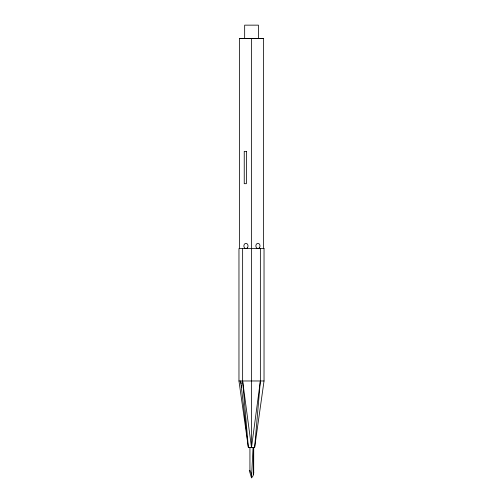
<?xml version="1.0" encoding="UTF-8"?>
<svg xmlns="http://www.w3.org/2000/svg" width="503" height="503" viewBox="0 0 503 503"><rect width="100%" height="100%" fill="white"/><g stroke="black" fill="none" stroke-linecap="round" stroke-linejoin="round"><path stroke-width="0.75" d="M253.713 447.557L253.581 474.247L253.638 447.557L253.713 472.895M253.066 447.557L251.5 477.85L249.287 470.487L249.934 470.487A5.439 2.276 72.5 0 1 251.5 477.85A5.439 4.294 -62.4 0 0 253.543 471.613M254.631 447.557L264.037 380.978L264.037 248.601L238.963 248.601L238.963 380.978L248.369 447.557L254.631 447.557L260.365 380.978L260.365 248.601M242.635 248.601L242.635 380.978L251.5 447.557L260.365 380.978M264.037 248.601L263.61 248.614L263.61 38.454L239.39 38.454L239.39 248.601M239.39 38.536L263.61 38.536M238.963 380.978L264.037 380.978M241.151 384.072L240.641 380.978L248.369 447.557L242.635 380.978M241.402 385.625L241.654 387.172M258.448 38.454L258.448 25.15L244.659 25.15L244.659 38.454M251.5 38.454L251.5 447.557M249.934 447.557L249.934 470.487M246.376 151.372L244.244 151.372L244.244 183.689L246.376 183.689L246.376 151.372M247.407 247.809A2.609 2.075 -90 0 0 246.483 243.439A2.609 2.075 -90 0 0 243.942 246.64A2.609 2.075 -90 0 0 247.407 247.809M259.403 247.797A2.609 2.075 -90 0 0 258.473 243.427A2.609 2.075 -90 0 0 255.939 246.627A2.609 2.075 -90 0 0 259.403 247.797"/></g></svg>
